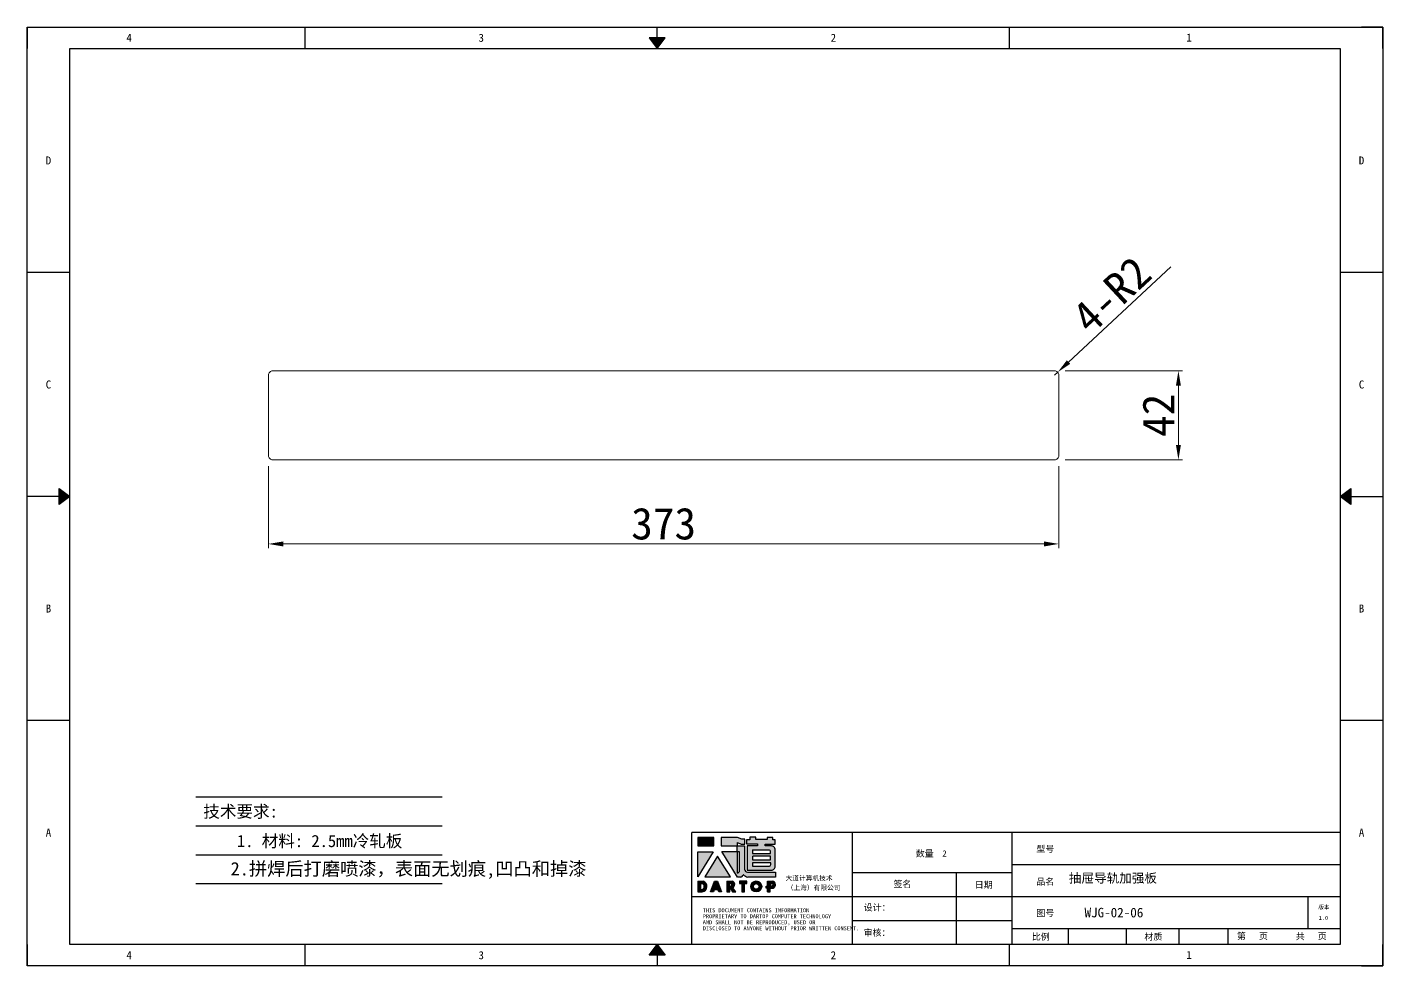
# Model space of a CAD drawing. Header units: millimetres. Extents: x 10653 to 40244, y 19163 to 29561.
# Drawn here: x 39604 to 40244, y 19775 to 20218 of the extents above; entities that cross this region are included whole.
import ezdxf
from ezdxf.enums import TextEntityAlignment as Align

# ---------------------------------------------------------------- set-up
doc = ezdxf.new("R2010")
doc.units = ezdxf.units.MM
doc.header["$PDSIZE"] = -1
doc.linetypes.add('DOT', pattern=[0.25, 0, -0.25])
doc.layers.add('4', color=7, linetype='Continuous')
doc.layers.add('print', color=30, linetype='Continuous')
doc.layers.add('dim', color=2, linetype='Continuous', lineweight=9)
doc.styles.add('Dartop', font='')
doc.styles.add('HZ', font='')
doc.styles.add('hzHT', font='simhei.ttf')
doc.styles.get('Dartop').set_extended_font_data('FangSong_GB2312')
doc.styles.get('HZ').set_extended_font_data('SimSun')
doc.dimstyles.new('3', dxfattribs={"dimtxt": 15, "dimasz": 7, "dimexe": 2, "dimexo": 3, "dimgap": 2, "dimtad": 1, "dimzin": 9, "dimdsep": 46, "dimtxsty": 'Standard', "dimcen": 1, "dimadec": 1, "dimazin": 2, "dimtfac": 0.5, "dimtmove": 0, "dimatfit": 3, "dimfxl": 0, "dimtolj": 1, "dimlwd": 9, "dimlwe": 9, "dimarcsym": 0})

# ---------------------------------------------------------------- blocks, each defined once
blk = doc.blocks.new('*D260')
at = {"layer": 'Defpoints', "color": 0, "lineweight": 9, "transparency": 16777216}
for p in [(39718.09, 20014.13), (40091.09, 20014.13), (40091.09, 19974.42)]:
    blk.add_point(p, dxfattribs=at)
at = {"layer": 'dim', "color": 0, "lineweight": 9, "transparency": 16777216}
for p, q in [((39718.09, 20011.13), (39718.09, 19972.42)), ((40091.09, 20011.13), (40091.09, 19972.42)), ((39725.09, 19974.42), (40084.09, 19974.42))]:
    blk.add_line(p, q, dxfattribs=at)
for points in [[(39725.09, 19975.59), (39725.09, 19973.25), (39718.09, 19974.42)], [(40084.09, 19975.59), (40084.09, 19973.25), (40091.09, 19974.42)]]:
    blk.add_solid(points, dxfattribs=at)
at = {"layer": 'dim', "color": 0, "lineweight": 9, "transparency": 16777216, "insert": (39904.59, 19983.92), "char_height": 15, "attachment_point": 5}
blk.add_mtext('\\A1;373', dxfattribs=at)
blk = doc.blocks.new('*D261')
at = {"layer": 'Defpoints', "color": 0, "lineweight": 9, "transparency": 16777216}
for p in [(40091.09, 20056.13), (40147.54, 20056.13), (40091.09, 20014.13)]:
    blk.add_point(p, dxfattribs=at)
at = {"layer": 'dim', "color": 0, "lineweight": 9, "transparency": 16777216}
for p, q in [((40094.09, 20056.13), (40149.54, 20056.13)), ((40147.54, 20021.13), (40147.54, 20049.13)), ((40094.09, 20014.13), (40149.54, 20014.13))]:
    blk.add_line(p, q, dxfattribs=at)
for points in [[(40146.38, 20049.13), (40148.71, 20049.13), (40147.54, 20056.13)], [(40146.38, 20021.13), (40148.71, 20021.13), (40147.54, 20014.13)]]:
    blk.add_solid(points, dxfattribs=at)
at = {"layer": 'dim', "color": 0, "lineweight": 9, "transparency": 16777216, "insert": (40138.04, 20035.13), "char_height": 15, "attachment_point": 5, "rotation": 90}
blk.add_mtext('\\A1;42', dxfattribs=at)
blk = doc.blocks.new('*D262')
at = {"layer": 'Defpoints', "color": 0, "lineweight": 9, "transparency": 16777216}
for p in [(40089.09, 20054.13), (40090.56, 20055.49)]:
    blk.add_point(p, dxfattribs=at)
at = {"layer": 'dim', "color": 0, "lineweight": 9, "transparency": 16777216}
for p, q in [((40143.98, 20105.24), (40095.68, 20060.26)), ((40089.09, 20054.13), (40090.56, 20055.49))]:
    blk.add_line(p, q, dxfattribs=at)
blk.add_solid([(40094.88, 20061.12), (40096.47, 20059.41), (40090.56, 20055.49)], dxfattribs=at)
at = {"layer": 'dim', "color": 0, "lineweight": 9, "transparency": 16777216, "insert": (40115.92, 20092.09), "char_height": 15, "attachment_point": 5, "rotation": 42.95706}
blk.add_mtext('\\A1;4-R2', dxfattribs=at)
blk = doc.blocks.new('*U244')
at = {"color": 254, "linetype": 'Continuous', "extrusion": (0, 0, -1)}
for points in [[(-17, 0.333), (-16.812, 0.25), (-17, 0.5)], [(-17, 0.333), (-17.188, 0.25), (-16.812, 0.25)], [(-17, 0.333), (-17, 0.5), (-17.188, 0.25)]]:
    blk.add_solid(points, dxfattribs=at)
blk = doc.blocks.new('*U243')
at = {"color": 254, "linetype": 'Continuous', "extrusion": (0, 0, -1)}
for points in [[(-33.167, 11), (-33, 11), (-33.25, 11.188)], [(-33.167, 11), (-33.25, 11.188), (-33.25, 10.812)], [(-33.167, 11), (-33.25, 10.812), (-33, 11)]]:
    blk.add_solid(points, dxfattribs=at)
blk = doc.blocks.new('*U245')
at = {"color": 254, "linetype": 'Continuous'}
for points in [[(17, 21.667), (17.188, 21.75), (16.812, 21.75)], [(17, 21.667), (16.812, 21.75), (17, 21.5)], [(17, 21.667), (17, 21.5), (17.188, 21.75)]]:
    blk.add_solid(points, dxfattribs=at)
blk = doc.blocks.new('*U242')
at = {"color": 254, "linetype": 'Continuous', "extrusion": (0, 0, -1)}
for points in [[(-0.833, 11), (-0.75, 10.812), (-0.75, 11.188)], [(-0.833, 11), (-0.75, 11.188), (-1, 11)], [(-0.833, 11), (-1, 11), (-0.75, 10.812)]]:
    blk.add_solid(points, dxfattribs=at)
blk = doc.blocks.new('dadao')
for p, q in [((48, 19.2), (44.9, 10.4)), ((44.9, 10.4), (51.2, 10.4)), ((51.2, 10.4), (48, 19.2))]:
    blk.add_line(p, q)
for points in [[(41.8, 121.6), (41.8, 143.7), (-0.4, 143.7), (-0.4, 121.6), (41.8, 121.6)], [(104.8, 122), (104.8, 130.3), (114.1, 126.3), (124.2, 126.3), (124.2, 139.6), (115.9, 139.6), (105.1, 143.9), (61.5, 143.9)], [(61.7, 144), (61.7, 121.3), (103.9, 121.3)], [(113.4, 38.7), (105.1, 38.7), (63, 106.5), (103.9, 106.5), (103.9, 120.9), (103.9, 121.3)], [(109.7, 53.6), (109.7, 106.2), (104.3, 106.2), (104.3, 50.4), (106.6, 50.4)], [(144.6, 94.4), (144.6, 84.8), (192, 84.8), (192, 94.1), (144.9, 94.1)], [(120.2, 45), (119.5, 45), (119.5, 44.6)], [(0, 28), (0, 0), (11.8, 0)], [(0.1, 28), (14, 28)], [(7.1, 21.8), (7.1, 6.1), (12, 6.1)], [(7.1, 21.8), (11.4, 21.8)], [(76.8, 28.2), (76.8, 0), (84.1, 0), (84.1, 11.1), (91.6, -0.1), (100.3, -0.1), (91.7, 11.1)], [(76.8, 28.2), (90.6, 28.2)], [(84, 22.7), (84, 15.3), (87.2, 15.3)], [(84, 22.7), (87.3, 22.7)], [(183.7, 0), (183.7, 9.6), (180.6, 9.6), (180.6, 14.9), (183.8, 14.9), (183.8, 28.1), (196.1, 28.1), (196.5, 28.1)], [(183.7, 0), (190.9, 0), (190.9, 9.6), (198.8, 9.6)], [(194.9, 22.3), (190.8, 22.3), (190.8, 15), (194.4, 15)]]:
    blk.add_lwpolyline(points)
blk.add_lwpolyline([(137.1, 144.2), (137.1, 137.9), (128.3, 137.9), (128.3, 126.5), (157.3, 126.5), (157.3, 121.5), (130.3, 121.5), (130.3, 57.5), (194.4, 57.5, 0.414214), (204.4, 67.5), (204.4, 111.3, 0.414214), (194.4, 121.3), (177.5, 121.3), (177.5, 126.3), (204.7, 126.3), (204.7, 137.7), (198.2, 137.7), (198.2, 143.9), (183.3, 143.9), (183.3, 138), (153, 138), (153, 144.2), (137.1, 144.2)], format="xyb", close=True)
for points in [[(104.8, 122), (123.4, 122), (123.4, 60, 0.414214), (131.4, 52), (204.8, 52), (204.8, 39.1), (131.7, 39.1)], [(144.3, 110.8), (144.3, 101.8), (192.3, 101.8), (192.3, 105.5, 0.414214), (187.3, 110.5), (144.3, 110.5)], [(144.6, 77), (144.6, 67.5), (187.6, 67.5, 0.414214), (192.6, 72.5), (192.6, 76.4), (144.6, 76.4)]]:
    blk.add_lwpolyline(points, format="xyb")
for points in [[(-0.3, 106.2), (40.4, 106.2), (-0.3, 39.7), (-0.3, 106.2)], [(51.7, 94.1), (18.4, 39.3), (86.2, 39.3)], [(43.8, 28.2), (51.8, 28.2), (62.6, -0.1), (55, -0.1), (53.2, 5), (42.9, 5), (41.1, 0), (33.6, 0)], [(110, 28.1), (110, 21.9), (116, 21.9), (116, -0.1), (123.2, -0.1), (123.2, 22), (129.2, 22), (129.2, 28.1), (110, 28.1)]]:
    blk.add_lwpolyline(points, close=True)
for radius in [14.5, 7.44]:
    blk.add_circle((154.2, 14.2), radius)
for centre, radius, start, end in [((99.2, 60.7), 12.6, 305.6399, 325.969), ((111.6, 46.7), 8.19, 282.9811, 347.6627), ((136, 61.7), 22.9, 226.7358, 259.3209), ((8.5, 13.9), 8.49, 294.2143, 69.7177), ((9.6, 14.2), 14.4, 278.6604, 72.3203), ((86.4, 19), 3.8, 282.527, 76.7196), ((88.6, 19.4), 8.95, 290.6073, 77.2124), ((193.7, 18.7), 3.8, 280.9891, 72.5513), ((195.7, 18.6), 9.51, 288.8959, 85.2442)]:
    blk.add_arc(centre, radius, start, end)

msp = doc.modelspace()

# ---------------------------------------------------------------- hatches: boundary and pattern name
for points in [[(39928.194, 19835.843), (39920.661, 19835.843), (39920.661, 19831.907), (39928.194, 19831.907)], [(39927.952, 19829.153), (39920.681, 19829.153), (39920.681, 19817.281)], [(39929.967, 19826.999), (39924.024, 19817.202), (39936.127, 19817.202)], [(39943.812, 19815.198), (39940.372, 19815.198), (39940.372, 19814.107), (39941.445, 19814.107), (39941.445, 19810.174), (39942.73, 19810.174), (39942.73, 19814.109), (39943.812, 19814.109)]]:
    msp.add_hatch(color=0).paths.add_polyline_path(points)
h = msp.add_hatch(color=0)
h.paths.add_polyline_path([(39939.453, 19833.451), (39941.116, 19832.733), (39942.913, 19832.733), (39942.913, 19835.112), (39941.43, 19835.112), (39939.498, 19835.875), (39931.754, 19835.875), (39931.754, 19831.851), (39939.289, 19831.851), (39939.289, 19831.77), (39939.289, 19829.198), (39931.982, 19829.198), (39939.497, 19817.104), (39940.986, 19817.104, 0.2793748), (39942.072, 19818.16), (39942.072, 19818.216), (39942.203, 19818.216, 0.1431454), (39944.252, 19817.174), (39957.31, 19817.174), (39957.31, 19819.467), (39944.196, 19819.467, -0.4142136), (39942.768, 19820.896), (39942.768, 19831.978), (39939.453, 19831.978)])
h.paths.add_polyline_path([(39939.365, 19829.147), (39940.322, 19829.146), (39940.322, 19819.76, -0.0889357), (39939.767, 19819.189), (39939.361, 19819.189)], flags=16)
h = msp.add_hatch(color=0)
h.paths.add_polyline_path([(39957.288, 19834.779), (39956.126, 19834.779), (39956.126, 19835.884), (39953.47, 19835.884), (39953.47, 19834.834), (39948.048, 19834.834), (39948.048, 19835.939), (39945.209, 19835.939), (39945.209, 19834.813), (39943.64, 19834.813), (39943.64, 19832.776), (39948.818, 19832.776), (39948.818, 19831.875), (39943.993, 19831.875), (39943.993, 19820.465), (39955.447, 19820.465, 0.4142136), (39957.232, 19822.25), (39957.232, 19830.064, 0.4142136), (39955.447, 19831.85), (39952.419, 19831.85), (39952.419, 19832.734), (39957.288, 19832.734)])
h.paths.add_polyline_path([(39954.182, 19829.915, -0.4142136), (39955.075, 19829.022), (39955.075, 19828.368), (39946.499, 19828.368), (39946.499, 19829.915)], flags=16)
h.paths.add_polyline_path([(39955.019, 19826.986), (39955.019, 19825.328), (39946.555, 19825.328), (39946.555, 19826.986)], flags=16)
h.paths.add_polyline_path([(39955.13, 19823.836), (39955.13, 19823.126, -0.4142136), (39954.237, 19822.233), (39946.555, 19822.233), (39946.555, 19823.836)], flags=16)
h = msp.add_hatch(color=0)
h.paths.add_polyline_path([(39923.229, 19815.18), (39920.734, 19815.18), (39920.734, 19810.189), (39922.835, 19810.189, 0.7930159)])
h.paths.add_polyline_path([(39922.872, 19811.282), (39922, 19811.282), (39922, 19814.087), (39922.776, 19814.087, -0.6713609)], flags=16)
h = msp.add_hatch(color=0)
h.paths.add_polyline_path([(39929.986, 19815.221), (39928.563, 19815.221), (39926.732, 19810.184), (39928.08, 19810.184), (39928.398, 19811.077), (39930.225, 19811.077), (39930.549, 19810.173), (39931.908, 19810.173)])
h.paths.add_polyline_path([(39929.875, 19812.039), (39928.744, 19812.039), (39929.299, 19813.622)], flags=16)
h = msp.add_hatch(color=0)
h.paths.add_polyline_path([(39936.906, 19815.218), (39934.452, 19815.218), (39934.452, 19810.181), (39935.749, 19810.181), (39935.749, 19812.178), (39937.081, 19810.163), (39938.648, 19810.163), (39937.114, 19812.165, 0.7440549)])
h.paths.add_polyline_path([(39935.737, 19812.923), (39935.737, 19814.246), (39936.317, 19814.246, -0.796809), (39936.308, 19812.923)], flags=16)
h = msp.add_hatch(color=0)
h.paths.add_polyline_path([(39945.681, 19812.717, 1), (39950.853, 19812.717, 1)])
h.paths.add_polyline_path([(39949.596, 19812.717, -1), (39946.939, 19812.717, -1)], flags=16)
h = msp.add_hatch(color=0)
h.paths.add_polyline_path([(39955.813, 19815.206), (39955.739, 19815.206), (39953.552, 19815.206), (39953.552, 19812.855), (39952.972, 19812.855), (39952.972, 19811.901), (39953.543, 19811.901), (39953.543, 19810.19), (39954.819, 19810.19), (39954.819, 19811.908), (39956.222, 19811.908, 0.8123038)])
h.paths.add_polyline_path([(39954.8, 19812.862), (39954.8, 19814.176), (39955.527, 19814.176, -0.7782134), (39955.453, 19812.862)], flags=16)

# ---------------------------------------------------------------- linework, layer by layer
at = {"color": 0, "linetype": 'DOT'}
for p, q in [((39604.17, 20218.401), (40233.963, 20218.401)), ((39604.17, 19785.304), (39604.17, 20208.329)), ((40244.035, 20208.329), (40244.035, 19785.304)), ((40233.963, 19775.232), (39604.17, 19775.232))]:
    msp.add_line(p, q, dxfattribs=at)
at = {"color": 0}
for p, q in [((39604.17, 20218.401), (39604.17, 20208.329)), ((39604.17, 20218.401), (39604.17, 20218.401)), ((39735.399, 20208.329), (39735.399, 20218.401)), ((39901.587, 20213.365), (39901.587, 20218.401)), ((40067.775, 20208.329), (40067.775, 20218.401)), ((40244.035, 20218.401), (40233.963, 20218.401)), ((40244.035, 20208.329), (40244.035, 20218.401)), ((39624.314, 19785.304), (39624.314, 20208.329)), ((39624.314, 20208.329), (40223.891, 20208.329)), ((40223.891, 20208.329), (40223.891, 19785.304)), ((39624.314, 20102.572), (39604.17, 20102.572)), ((40244.035, 20102.572), (40223.891, 20102.572)), ((39619.278, 19996.816), (39604.17, 19996.816)), ((40228.927, 19996.816), (40244.035, 19996.816)), ((39624.314, 19891.06), (39604.17, 19891.06)), ((40244.035, 19891.06), (40223.891, 19891.06)), ((40223.891, 19838.182), (39917.954, 19838.182)), ((39917.954, 19785.304), (39917.954, 19838.182)), ((39993.494, 19838.182), (39993.494, 19785.304)), ((40069.034, 19785.304), (40069.034, 19838.182)), ((40069.034, 19823.074), (40223.891, 19823.074)), ((39993.494, 19819.297), (40069.034, 19819.297)), ((40042.595, 19819.297), (40042.595, 19785.304)), ((39917.954, 19807.966), (39993.494, 19807.966)), ((39993.494, 19807.966), (40223.891, 19807.966)), ((40208.783, 19792.858), (40208.783, 19807.966)), ((39993.494, 19796.635), (40069.034, 19796.635)), ((40069.034, 19792.858), (40223.891, 19792.858)), ((40095.611, 19785.304), (40095.611, 19792.858)), ((40123, 19785.304), (40123, 19792.858)), ((40147.9, 19785.304), (40147.9, 19792.858)), ((40171.013, 19785.304), (40171.013, 19792.858)), ((39604.17, 19785.304), (39604.17, 19775.232)), ((40223.891, 19785.304), (39624.314, 19785.304)), ((39735.399, 19775.232), (39735.399, 19785.304)), ((40067.775, 19775.232), (40067.775, 19785.304)), ((40244.035, 19775.232), (40244.035, 19785.304)), ((39901.587, 19780.268), (39901.587, 19775.232)), ((39604.17, 19775.232), (39604.17, 19775.232)), ((40233.963, 19775.232), (40244.035, 19775.232))]:
    msp.add_line(p, q, dxfattribs=at)
for points in [[(39901.587, 20208.329), (39905.364, 20213.365), (39897.81, 20213.365), (39901.587, 20208.329)], [(39624.314, 19996.816), (39619.278, 19993.039), (39619.278, 20000.593), (39624.314, 19996.816)], [(40223.891, 19996.816), (40228.927, 20000.593), (40228.927, 19993.039), (40223.891, 19996.816)], [(39901.587, 19785.304), (39905.364, 19780.268), (39897.81, 19780.268), (39901.587, 19785.304)]]:
    msp.add_lwpolyline(points, close=True, dxfattribs=at)
at = {"layer": 'Defpoints'}
for p, q in [((39683.803, 19855.019), (39800.062, 19855.019)), ((39683.803, 19841.369), (39800.062, 19841.369)), ((39683.803, 19841.369), (39800.062, 19841.369)), ((39683.803, 19827.719), (39800.062, 19827.719)), ((39683.803, 19814.069), (39800.062, 19814.069))]:
    msp.add_line(p, q, dxfattribs=at)
at = {"layer": 'dim', "lineweight": 9}
msp.add_lwpolyline([(39720.092, 20014.13), (40089.092, 20014.13, 0.4142136), (40091.092, 20016.13), (40091.092, 20054.13, 0.4142136), (40089.092, 20056.13), (39720.092, 20056.13, 0.4142136), (39718.092, 20054.13), (39718.092, 20016.13, 0.4142136)], format="xyb", close=True, dxfattribs=at)
at = {"layer": 'print'}
msp.add_lwpolyline([(39604.17, 20218.401), (40244.035, 20218.401), (40244.035, 19775.232), (39604.17, 19775.232)], close=True, dxfattribs=at)

# ---------------------------------------------------------------- block references
at = {"color": 0, "linetype": 'Continuous', "xscale": 20.14402654906928, "yscale": 20.14402654906928, "zscale": 20.14402654906928}
for name, p in [('*U245', (39559.139, 19775.232)), ('*U242', (39604.17, 19775.232)), ('*U243', (39559.139, 19775.232)), ('*U244', (39559.139, 19775.232))]:
    msp.add_blockref(name, p, dxfattribs=at)
at = {"color": 0, "xscale": 0.1785493262164481, "yscale": 0.1785493262164481, "zscale": 0.1785493262164481}
msp.add_blockref('dadao', (39920.734, 19810.189), dxfattribs=at)

# ---------------------------------------------------------------- texts
at = {"color": 0}
for s, height, style, p in [('4', 3.777, 'Dartop', (39652.305, 20213.365)), ('3', 3.777, 'Dartop', (39818.493, 20213.365)), ('2', 3.777, 'Dartop', (39984.681, 20213.365)), ('1', 3.777, 'Dartop', (40152.591, 20213.484)), ('D', 3.777, 'Dartop', (39614.242, 20155.45)), ('D', 3.777, 'Dartop', (40233.963, 20155.45)), ('C', 3.777, 'Dartop', (39614.242, 20049.694)), ('C', 3.777, 'Dartop', (40233.963, 20049.694)), ('B', 3.777, 'Dartop', (39614.242, 19943.938)), ('B', 3.777, 'Dartop', (40233.963, 19943.938)), ('A', 3.777, 'Dartop', (39614.242, 19838.182)), ('A', 3.777, 'Dartop', (40233.963, 19838.182)), ('数量  2', 3.0216, 'hzHT', (40030.858, 19828.277)), ('型号', 3.0216, 'hzHT', (40084.711, 19830.496)), ('品名', 3.0216, 'hzHT', (40084.711, 19814.984)), ('抽屉导轨加强板', 4.3511, 'hzHT', (40116.625, 19816.702)), ('签名', 3.0216, 'hzHT', (40017.285, 19813.877)), ('日期', 3.0216, 'hzHT', (40055.625, 19813.506)), ('版本', 1.8885, 'hzHT', (40216.192, 19802.952)), ('图号', 3.0216, 'hzHT', (40084.711, 19800.215)), ('WJG-02-06', 4.5324, 'hzHT', (40117.103, 19800.403)), ('1.0', 1.8885, 'Dartop', (40215.965, 19797.905)), ('第   页', 3.0216, 'hzHT', (40182.471, 19789.316)), ('共   页', 3.0216, 'hzHT', (40210.227, 19789.206)), ('比例', 3.0216, 'hzHT', (40082.604, 19789.002)), ('材质', 3.0216, 'hzHT', (40135.729, 19789.002)), ('4', 3.777, 'Dartop', (39652.305, 19780.268)), ('3', 3.777, 'Dartop', (39818.493, 19780.268)), ('2', 3.777, 'Dartop', (39984.681, 19780.268)), ('1', 3.777, 'Dartop', (40152.591, 19780.388))]:
    msp.add_text(s, height=height, dxfattribs=dict(at, style=style)).set_placement(p, align=Align.MIDDLE_CENTER)
at = {"style": 'HZ'}
for s, p in [('技术要求:', (39704.916, 19848.13)), ('     1. 材料: 2.5mm冷轧板', (39732.491, 19834.188))]:
    msp.add_text(s, height=5.733, dxfattribs=at).set_placement(p, align=Align.MIDDLE_CENTER)
at = {"color": 0, "style": 'hzHT'}
msp.add_text('2.拼焊后打磨喷漆，表面无划痕,凹凸和掉漆', height=6.31572, dxfattribs=at).set_placement((39700.227, 19824.249), align=Align.TOP_LEFT)
for s, height, p in [('设计：', 3.0216, (39998.98, 19801.288)), ('THIS DOCUMENT CONTAINS INFORMATION', 1.8885, (39923.053, 19800.544)), ('PROPRIETARY TO DARTOP COMPUTER TECHNOLOGY', 1.8885, (39923.053, 19797.712)), ('AND SHALL NOT BE REPRODUCED, USED OR', 1.8885, (39923.053, 19794.879)), ('DISCLOSED TO ANYONE WITHOUT PRIOR WRITTEN CONSENT.', 1.8885, (39923.053, 19792.046)), ('审核：', 3.0216, (39998.935, 19789.39))]:
    msp.add_text(s, height=height, dxfattribs=at).set_placement(p)
at = {"layer": '4', "color": 0, "style": 'hzHT'}
for s, p in [('大道计算机技术', (39962.112, 19815.544)), ('（上海）有限公司', (39962.682, 19811.028))]:
    msp.add_text(s, height=2.2662, dxfattribs=at).set_placement(p)

# ---------------------------------------------------------------- dimensions: what is measured, and where the dimension line sits
at = {"layer": 'dim', "lineweight": 9}
dim = msp.add_radius_dim(center=(40089.092, 20054.13), mpoint=(40090.556, 20055.493), text='4-<>', dimstyle='3', dxfattribs=at)
dim.commit()
dim.dimension.update_dxf_attribs({"geometry": '*D262', "text_midpoint": (40115.918, 20092.089)})
dim = msp.add_linear_dim(base=(40147.542, 20056.13), p1=(40091.092, 20014.13), p2=(40091.092, 20056.13), angle=90, dimstyle='3', dxfattribs=at)
dim.commit()
dim.dimension.update_dxf_attribs({"geometry": '*D261', "text_midpoint": (40138.042, 20035.13)})
dim = msp.add_linear_dim(base=(40091.092, 19974.419), p1=(39718.092, 20014.13), p2=(40091.092, 20014.13), dimstyle='3', dxfattribs=at)
dim.commit()
dim.dimension.update_dxf_attribs({"geometry": '*D260', "text_midpoint": (39904.592, 19983.919)})

doc.saveas('drawing.dxf')
